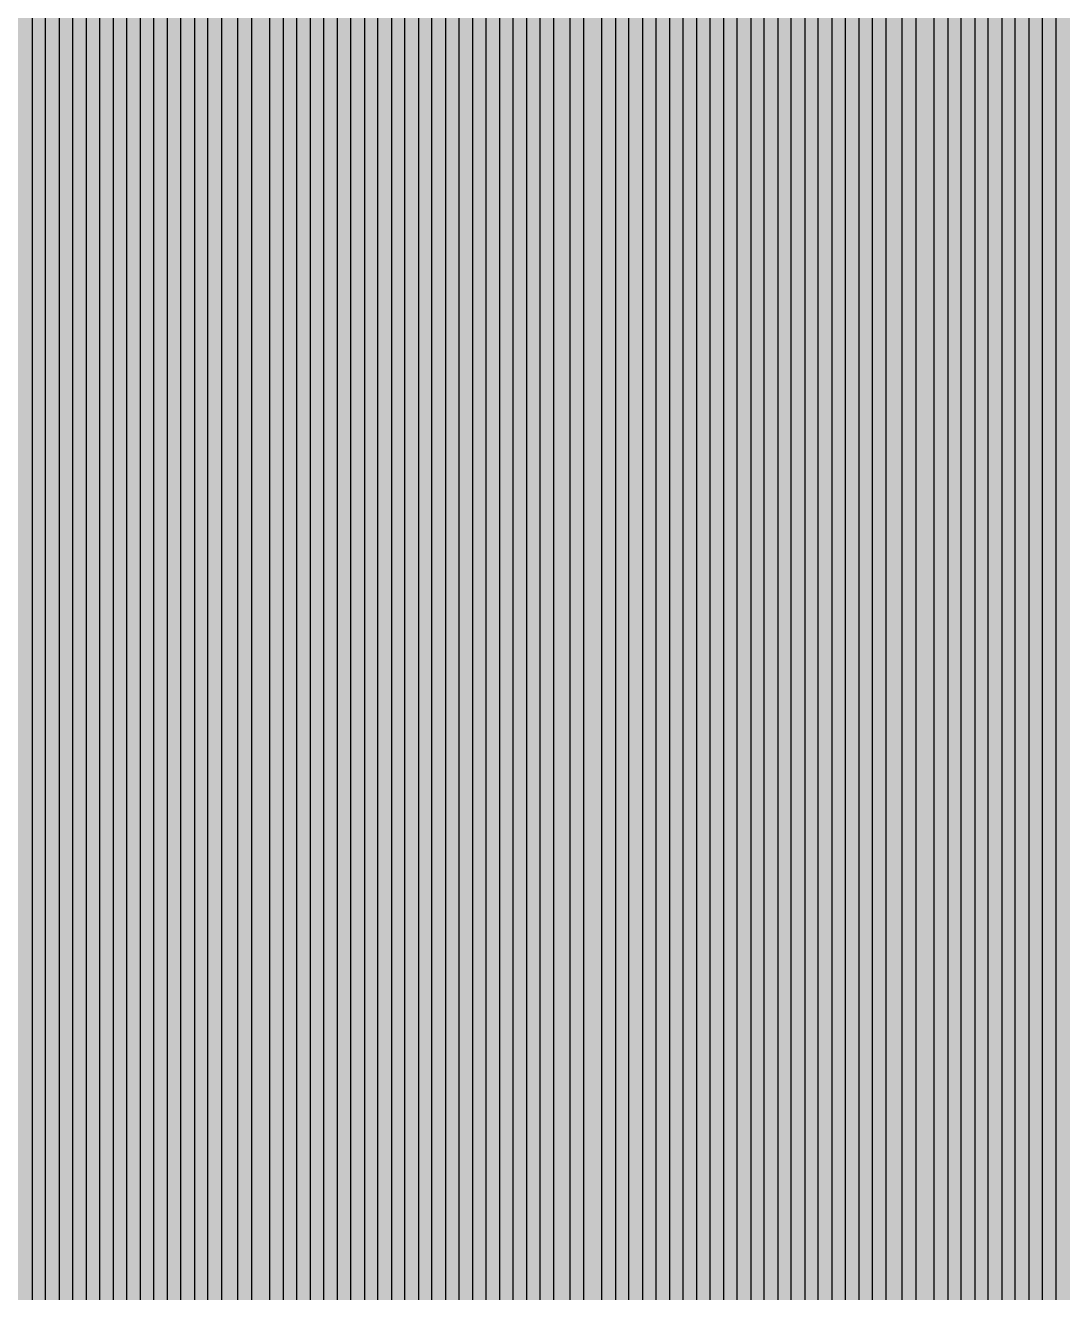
# Model space of a CAD drawing. Header units: metres. Extents: x -7220 to 10980, y -29667 to 1833.
# Drawn here: x 2679.5 to 2948, y -15228.3 to -14900.2 of the extents above; entities that cross this region are included whole.
import ezdxf

# ---------------------------------------------------------------- set-up
doc = ezdxf.new("R2010")
doc.units = ezdxf.units.M
doc.layers.add('Metal1', color=4, linetype='CONTINUOUS')
doc.layers.add('Polyimide', color=7, linetype='CONTINUOUS')

msp = doc.modelspace()

# ---------------------------------------------------------------- hatches: boundary and pattern name
at = {"layer": 'Polyimide'}
msp.add_hatch(color=7, dxfattribs=at).paths.add_polyline_path([(4099.45, -13861.55), (4142.64, -14152.77), (4214.18, -14438.35), (4313.36, -14715.55), (4439.24, -14981.69), (4590.59, -15234.21), (4765.97, -15470.68), (4963.68, -15688.82), (5181.82, -15886.53), (5418.29, -16061.91), (5670.81, -16213.26), (5936.95, -16339.14), (6214.15, -16438.32), (6499.73, -16509.85), (6790.95, -16553.05), (7085, -16567.5), (9980.38, -16567.5), (10058.79, -16571.35), (10136.45, -16582.87), (10212.6, -16601.95), (10286.52, -16628.4), (10357.49, -16661.96), (10424.83, -16702.32), (10487.89, -16749.09), (10546.06, -16801.81), (10598.78, -16859.98), (10645.55, -16923.04), (10685.91, -16990.38), (10719.48, -17061.35), (10745.93, -17135.27), (10765, -17211.43), (10776.52, -17289.08), (10780.38, -17367.5), (10780.38, -21957.3), (10741.61, -22012.91), (10705.97, -22070.59), (10673.58, -22130.14), (10644.53, -22191.39), (10618.92, -22254.16), (10596.82, -22318.25), (10578.3, -22383.46), (10563.41, -22449.6), (10552.21, -22516.46), (10544.72, -22583.84), (10540.97, -22651.53), (10540.97, -22719.32), (10544.72, -22787.01), (10552.21, -22854.38), (10563.41, -22921.24), (10578.3, -22987.38), (10596.82, -23052.6), (10618.92, -23116.68), (10644.53, -23179.45), (10673.58, -23240.71), (10705.97, -23300.26), (10741.61, -23357.93), (10780.38, -23413.54), (10780.38, -28667.5), (10776.52, -28745.91), (10765, -28823.57), (10745.93, -28899.73), (10719.48, -28973.65), (10685.91, -29044.62), (10645.55, -29111.96), (10598.78, -29175.01), (10546.06, -29233.19), (10487.89, -29285.91), (10424.83, -29332.68), (10357.49, -29373.04), (10286.52, -29406.6), (10212.6, -29433.05), (10136.45, -29452.13), (10058.79, -29463.65), (9980.38, -29467.5), (-6219.63, -29467.5), (-6298.04, -29463.65), (-6375.7, -29452.13), (-6451.85, -29433.05), (-6525.77, -29406.6), (-6596.74, -29373.04), (-6664.08, -29332.68), (-6727.14, -29285.91), (-6785.31, -29233.19), (-6838.03, -29175.01), (-6884.8, -29111.96), (-6925.16, -29044.62), (-6958.73, -28973.65), (-6985.18, -28899.73), (-7004.25, -28823.57), (-7015.77, -28745.91), (-7019.63, -28667.5), (-7019.63, -23426.32), (-6979.36, -23370.07), (-6942.33, -23311.63), (-6908.66, -23251.2), (-6878.45, -23188.96), (-6851.81, -23125.12), (-6828.81, -23059.88), (-6809.53, -22993.44), (-6794.04, -22926.02), (-6782.37, -22857.83), (-6774.57, -22789.09), (-6770.67, -22720.02), (-6770.67, -22650.84), (-6774.57, -22581.77), (-6782.37, -22513.03), (-6794.04, -22444.84), (-6809.53, -22377.42), (-6828.81, -22310.98), (-6851.81, -22245.74), (-6878.45, -22181.89), (-6908.66, -22119.66), (-6942.33, -22059.22), (-6979.36, -22000.79), (-7019.63, -21944.54), (-7019.63, -17367.5), (-7015.77, -17289.08), (-7004.25, -17211.43), (-6985.18, -17135.27), (-6958.73, -17061.35), (-6925.16, -16990.38), (-6884.8, -16923.04), (-6838.03, -16859.98), (-6785.31, -16801.81), (-6727.14, -16749.09), (-6664.08, -16702.32), (-6596.74, -16661.96), (-6525.77, -16628.4), (-6451.85, -16601.95), (-6375.7, -16582.87), (-6298.04, -16571.35), (-6219.63, -16567.5), (-3314, -16567.5), (-3019.95, -16553.05), (-2728.73, -16509.85), (-2443.15, -16438.32), (-2165.95, -16339.14), (-1899.81, -16213.26), (-1647.29, -16061.91), (-1410.82, -15886.53), (-1192.68, -15688.82), (-994.97, -15470.68), (-819.59, -15234.21), (-668.24, -14981.69), (-542.36, -14715.55), (-443.18, -14438.35), (-371.64, -14152.77), (-328.45, -13861.55), (-314, -13567.5), (-314, -13373.48), (-317.45, -13328.11), (-327.72, -13283.78), (-344.58, -13241.52), (-367.63, -13202.3), (-396.35, -13167.01), (-430.08, -13136.47), (-468.03, -13111.38), (-509.35, -13092.32), (-509.35, -13092.32), (-578.18, -13061.27), (-642.2, -13021.24), (-700.26, -12972.96), (-751.3, -12917.31), (-794.39, -12855.3), (-828.74, -12788.06), (-853.73, -12716.8), (-868.91, -12642.84), (-874, -12567.5), (-868.91, -12492.16), (-853.73, -12418.19), (-828.74, -12346.94), (-794.39, -12279.7), (-751.3, -12217.69), (-700.26, -12162.04), (-642.2, -12113.76), (-578.18, -12073.73), (-509.35, -12042.68), (-509.35, -12042.68), (-468.03, -12023.62), (-430.08, -11998.53), (-396.35, -11967.99), (-367.63, -11932.7), (-344.58, -11893.47), (-327.72, -11851.21), (-317.45, -11806.89), (-314, -11761.52), (-314, -11074.31), (-317.45, -11028.94), (-327.72, -10984.62), (-344.58, -10942.36), (-367.63, -10903.13), (-396.35, -10867.84), (-430.08, -10837.3), (-468.03, -10812.21), (-509.35, -10793.16), (-509.35, -10793.16), (-578.18, -10762.1), (-642.2, -10722.07), (-700.26, -10673.8), (-751.3, -10618.15), (-794.39, -10556.13), (-828.74, -10488.89), (-853.73, -10417.64), (-868.91, -10343.67), (-874, -10268.33), (-868.91, -10192.99), (-853.73, -10119.03), (-828.74, -10047.77), (-794.39, -9980.53), (-751.3, -9918.52), (-700.26, -9862.87), (-642.2, -9814.59), (-578.18, -9774.56), (-509.35, -9743.51), (-509.35, -9743.51), (-468.03, -9724.45), (-430.08, -9699.36), (-396.35, -9668.82), (-367.63, -9633.53), (-344.58, -9594.31), (-327.72, -9552.05), (-317.45, -9507.72), (-314, -9462.35), (-314, -8775.14), (-317.45, -8729.78), (-327.72, -8685.45), (-344.58, -8643.19), (-367.63, -8603.96), (-396.35, -8568.68), (-430.08, -8538.14), (-468.03, -8513.05), (-509.35, -8493.99), (-509.35, -8493.99), (-578.18, -8462.94), (-642.2, -8422.91), (-700.26, -8374.63), (-751.3, -8318.98), (-794.39, -8256.97), (-828.74, -8189.73), (-853.73, -8118.47), (-868.91, -8044.5), (-874, -7969.17), (-868.91, -7893.83), (-853.73, -7819.86), (-828.74, -7748.61), (-794.39, -7681.36), (-751.3, -7619.35), (-700.26, -7563.7), (-642.2, -7515.42), (-578.18, -7475.4), (-509.35, -7444.34), (-509.35, -7444.34), (-468.03, -7425.28), (-430.08, -7400.2), (-396.35, -7369.66), (-367.63, -7334.37), (-344.58, -7295.14), (-327.72, -7252.88), (-317.45, -7208.56), (-314, -7163.19), (-314, -6475.98), (-317.45, -6430.61), (-327.72, -6386.29), (-344.58, -6344.02), (-367.63, -6304.8), (-396.35, -6269.51), (-430.08, -6238.97), (-468.03, -6213.88), (-509.35, -6194.82), (-509.35, -6194.82), (-578.18, -6163.77), (-642.2, -6123.74), (-700.26, -6075.46), (-751.3, -6019.81), (-794.39, -5957.8), (-828.74, -5890.56), (-853.73, -5819.31), (-868.91, -5745.34), (-874, -5670), (-868.91, -5594.66), (-853.73, -5520.69), (-828.74, -5449.44), (-794.39, -5382.2), (-751.3, -5320.19), (-700.26, -5264.54), (-642.2, -5216.26), (-578.18, -5176.23), (-509.35, -5145.18), (-509.35, -5145.18), (-468.03, -5126.12), (-430.08, -5101.03), (-396.35, -5070.49), (-367.63, -5035.2), (-344.58, -4995.98), (-327.72, -4953.71), (-317.45, -4909.39), (-314, -4864.02), (-314, 380), (-314, 1532.5), (-269, 1532.5), (-268.78, 1525.63), (-268.1, 1518.79), (-266.98, 1512.02), (-265.42, 1505.32), (-263.43, 1498.75), (-261.01, 1492.32), (-258.17, 1486.06), (-254.93, 1480), (-251.3, 1474.17), (-247.3, 1468.58), (-242.94, 1463.27), (-238.25, 1458.25), (-233.23, 1453.56), (-227.92, 1449.2), (-222.33, 1445.2), (-216.5, 1441.57), (-210.44, 1438.33), (-204.18, 1435.49), (-197.75, 1433.07), (-191.18, 1431.08), (-184.48, 1429.52), (-177.71, 1428.4), (-170.87, 1427.72), (-164, 1427.5), (-157.13, 1427.72), (-150.29, 1428.4), (-143.52, 1429.52), (-136.82, 1431.08), (-130.25, 1433.07), (-123.82, 1435.49), (-117.56, 1438.33), (-111.5, 1441.57), (-105.67, 1445.2), (-100.08, 1449.2), (-94.77, 1453.56), (-89.75, 1458.25), (-85.06, 1463.27), (-80.7, 1468.58), (-76.7, 1474.17), (-73.07, 1480), (-69.83, 1486.06), (-66.99, 1492.32), (-64.57, 1498.75), (-62.58, 1505.32), (-61.02, 1512.02), (-59.9, 1518.79), (-59.22, 1525.63), (-59, 1532.5), (1786, 1532.5), (3835, 1532.5), (3835.21, 1539.04), (3835.86, 1545.55), (3836.92, 1552.01), (3838.41, 1558.38), (3840.31, 1564.64), (3842.61, 1570.77), (3845.31, 1576.73), (3848.4, 1582.5), (3851.85, 1588.06), (3855.66, 1593.38), (3859.82, 1598.43), (3864.29, 1603.21), (3869.07, 1607.68), (3874.12, 1611.84), (3879.44, 1615.65), (3885, 1619.1), (3890.77, 1622.19), (3896.73, 1624.89), (3902.86, 1627.19), (3909.12, 1629.09), (3915.49, 1630.58), (3921.95, 1631.64), (3928.46, 1632.29), (3935, 1632.5), (3941.54, 1632.29), (3948.05, 1631.64), (3954.51, 1630.58), (3960.88, 1629.09), (3967.14, 1627.19), (3973.27, 1624.89), (3979.23, 1622.19), (3985, 1619.1), (3990.56, 1615.65), (3995.88, 1611.84), (4000.93, 1607.68), (4005.71, 1603.21), (4010.18, 1598.43), (4014.34, 1593.38), (4018.15, 1588.06), (4021.6, 1582.5), (4024.69, 1576.73), (4027.39, 1570.77), (4029.69, 1564.64), (4031.59, 1558.38), (4033.08, 1552.01), (4034.14, 1545.55), (4034.79, 1539.04), (4035, 1532.5), (4085, 1532.5), (4085, 380), (4085, 330), (4085, -4864.02), (4088.45, -4909.39), (4098.72, -4953.71), (4115.58, -4995.98), (4138.63, -5035.2), (4167.35, -5070.49), (4201.08, -5101.03), (4239.03, -5126.12), (4280.35, -5145.18), (4280.35, -5145.18), (4349.18, -5176.23), (4413.2, -5216.26), (4471.26, -5264.54), (4522.3, -5320.19), (4565.39, -5382.2), (4599.74, -5449.44), (4624.73, -5520.69), (4639.91, -5594.66), (4645, -5670), (4639.91, -5745.34), (4624.73, -5819.31), (4599.74, -5890.56), (4565.39, -5957.8), (4522.3, -6019.81), (4471.26, -6075.46), (4413.2, -6123.74), (4349.18, -6163.77), (4280.35, -6194.82), (4239.03, -6213.88), (4201.08, -6238.97), (4167.35, -6269.51), (4138.63, -6304.8), (4115.58, -6344.02), (4098.72, -6386.29), (4088.45, -6430.61), (4085, -6475.98), (4085, -13567.5), (4099.45, -13861.55)])

# ---------------------------------------------------------------- linework, layer by layer
at = {"layer": 'Metal1'}
for points in [[(2681.25, -14889.99), (2681.25, -14912.85), (2681.25, -14935.71), (2681.25, -14958.56), (2681.25, -14981.42), (2681.25, -15004.28), (2681.25, -15027.13), (2681.25, -15049.99), (2681.25, -15072.85), (2681.25, -15095.7), (2681.25, -15118.56), (2681.25, -15141.42), (2681.25, -15164.27), (2681.25, -15187.13), (2681.25, -15209.99), (2681.25, -15232.85)], [(2684.75, -15232.85), (2684.75, -15209.99), (2684.75, -15187.13), (2684.75, -15164.27), (2684.75, -15141.42), (2684.75, -15118.56), (2684.75, -15095.7), (2684.75, -15072.85), (2684.75, -15049.99), (2684.75, -15027.13), (2684.75, -15004.28), (2684.75, -14981.42), (2684.75, -14958.56), (2684.75, -14935.71), (2684.75, -14912.85), (2684.75, -14889.99)], [(2688.25, -14889.99), (2688.25, -14912.85), (2688.25, -14935.71), (2688.25, -14958.56), (2688.25, -14981.42), (2688.25, -15004.28), (2688.25, -15027.13), (2688.25, -15049.99), (2688.25, -15072.85), (2688.25, -15095.7), (2688.25, -15118.56), (2688.25, -15141.42), (2688.25, -15164.27), (2688.25, -15187.13), (2688.25, -15209.99), (2688.25, -15232.85)], [(2691.75, -15232.85), (2691.75, -15209.99), (2691.75, -15187.13), (2691.75, -15164.27), (2691.75, -15141.42), (2691.75, -15118.56), (2691.75, -15095.7), (2691.75, -15072.85), (2691.75, -15049.99), (2691.75, -15027.13), (2691.75, -15004.28), (2691.75, -14981.42), (2691.75, -14958.56), (2691.75, -14935.71), (2691.75, -14912.85), (2691.75, -14889.99)], [(2695.25, -14889.99), (2695.25, -14912.85), (2695.25, -14935.71), (2695.25, -14958.56), (2695.25, -14981.42), (2695.25, -15004.28), (2695.25, -15027.13), (2695.25, -15049.99), (2695.25, -15072.85), (2695.25, -15095.7), (2695.25, -15118.56), (2695.25, -15141.42), (2695.25, -15164.27), (2695.25, -15187.13), (2695.25, -15209.99), (2695.25, -15232.85)], [(2698.75, -15232.85), (2698.75, -15209.99), (2698.75, -15187.13), (2698.75, -15164.27), (2698.75, -15141.42), (2698.75, -15118.56), (2698.75, -15095.7), (2698.75, -15072.85), (2698.75, -15049.99), (2698.75, -15027.13), (2698.75, -15004.28), (2698.75, -14981.42), (2698.75, -14958.56), (2698.75, -14935.71), (2698.75, -14912.85), (2698.75, -14889.99)], [(2702.25, -14889.99), (2702.25, -14912.85), (2702.25, -14935.71), (2702.25, -14958.56), (2702.25, -14981.42), (2702.25, -15004.28), (2702.25, -15027.13), (2702.25, -15049.99), (2702.25, -15072.85), (2702.25, -15095.7), (2702.25, -15118.56), (2702.25, -15141.42), (2702.25, -15164.27), (2702.25, -15187.13), (2702.25, -15209.99), (2702.25, -15232.85)], [(2705.75, -15232.85), (2705.75, -15209.99), (2705.75, -15187.13), (2705.75, -15164.27), (2705.75, -15141.42), (2705.75, -15118.56), (2705.75, -15095.7), (2705.75, -15072.85), (2705.75, -15049.99), (2705.75, -15027.13), (2705.75, -15004.28), (2705.75, -14981.42), (2705.75, -14958.56), (2705.75, -14935.71), (2705.75, -14912.85), (2705.75, -14889.99)], [(2709.25, -14889.99), (2709.25, -14912.85), (2709.25, -14935.71), (2709.25, -14958.56), (2709.25, -14981.42), (2709.25, -15004.28), (2709.25, -15027.13), (2709.25, -15049.99), (2709.25, -15072.85), (2709.25, -15095.7), (2709.25, -15118.56), (2709.25, -15141.42), (2709.25, -15164.27), (2709.25, -15187.13), (2709.25, -15209.99), (2709.25, -15232.85)], [(2712.75, -15232.85), (2712.75, -15209.99), (2712.75, -15187.13), (2712.75, -15164.27), (2712.75, -15141.42), (2712.75, -15118.56), (2712.75, -15095.7), (2712.75, -15072.85), (2712.75, -15049.99), (2712.75, -15027.13), (2712.75, -15004.28), (2712.75, -14981.42), (2712.75, -14958.56), (2712.75, -14935.71), (2712.75, -14912.85), (2712.75, -14889.99)], [(2716.25, -14889.99), (2716.25, -14912.85), (2716.25, -14935.71), (2716.25, -14958.56), (2716.25, -14981.42), (2716.25, -15004.28), (2716.25, -15027.13), (2716.25, -15049.99), (2716.25, -15072.85), (2716.25, -15095.7), (2716.25, -15118.56), (2716.25, -15141.42), (2716.25, -15164.27), (2716.25, -15187.13), (2716.25, -15209.99), (2716.25, -15232.85)], [(2719.75, -15232.85), (2719.75, -15209.99), (2719.75, -15187.13), (2719.75, -15164.27), (2719.75, -15141.42), (2719.75, -15118.56), (2719.75, -15095.7), (2719.75, -15072.85), (2719.75, -15049.99), (2719.75, -15027.13), (2719.75, -15004.28), (2719.75, -14981.42), (2719.75, -14958.56), (2719.75, -14935.71), (2719.75, -14912.85), (2719.75, -14889.99)], [(2723.25, -14889.99), (2723.25, -14912.85), (2723.25, -14935.71), (2723.25, -14958.56), (2723.25, -14981.42), (2723.25, -15004.28), (2723.25, -15027.13), (2723.25, -15049.99), (2723.25, -15072.85), (2723.25, -15095.7), (2723.25, -15118.56), (2723.25, -15141.42), (2723.25, -15164.27), (2723.25, -15187.13), (2723.25, -15209.99), (2723.25, -15232.85)], [(2726.75, -15232.85), (2726.75, -15209.99), (2726.75, -15187.13), (2726.75, -15164.27), (2726.75, -15141.42), (2726.75, -15118.56), (2726.75, -15095.7), (2726.75, -15072.85), (2726.75, -15049.99), (2726.75, -15027.13), (2726.75, -15004.28), (2726.75, -14981.42), (2726.75, -14958.56), (2726.75, -14935.71), (2726.75, -14912.85), (2726.75, -14889.99)], [(2730.25, -14889.99), (2730.25, -14912.85), (2730.25, -14935.71), (2730.25, -14958.56), (2730.25, -14981.42), (2730.25, -15004.28), (2730.25, -15027.13), (2730.25, -15049.99), (2730.25, -15072.85), (2730.25, -15095.7), (2730.25, -15118.56), (2730.25, -15141.42), (2730.25, -15164.27), (2730.25, -15187.13), (2730.25, -15209.99), (2730.25, -15232.85)], [(2734.5, -15232.85), (2734.5, -15209.99), (2734.5, -15187.13), (2734.5, -15164.27), (2734.5, -15141.42), (2734.5, -15118.56), (2734.5, -15095.7), (2734.5, -15072.85), (2734.5, -15049.99), (2734.5, -15027.13), (2734.5, -15004.28), (2734.5, -14981.42), (2734.5, -14958.56), (2734.5, -14935.71), (2734.5, -14912.85), (2734.5, -14889.99)], [(2738, -14889.99), (2738, -14912.85), (2738, -14935.71), (2738, -14958.56), (2738, -14981.42), (2738, -15004.28), (2738, -15027.13), (2738, -15049.99), (2738, -15072.85), (2738, -15095.7), (2738, -15118.56), (2738, -15141.42), (2738, -15164.27), (2738, -15187.13), (2738, -15209.99), (2738, -15232.85)], [(2742.75, -15232.85), (2742.75, -15209.99), (2742.75, -15187.13), (2742.75, -15164.27), (2742.75, -15141.42), (2742.75, -15118.56), (2742.75, -15095.7), (2742.75, -15072.85), (2742.75, -15049.99), (2742.75, -15027.13), (2742.75, -15004.28), (2742.75, -14981.42), (2742.75, -14958.56), (2742.75, -14935.71), (2742.75, -14912.85), (2742.75, -14889.99)], [(2746.25, -14889.99), (2746.25, -14912.85), (2746.25, -14935.71), (2746.25, -14958.56), (2746.25, -14981.42), (2746.25, -15004.28), (2746.25, -15027.13), (2746.25, -15049.99), (2746.25, -15072.85), (2746.25, -15095.7), (2746.25, -15118.56), (2746.25, -15141.42), (2746.25, -15164.27), (2746.25, -15187.13), (2746.25, -15209.99), (2746.25, -15232.85)], [(2749.75, -15232.85), (2749.75, -15209.99), (2749.75, -15187.13), (2749.75, -15164.27), (2749.75, -15141.42), (2749.75, -15118.56), (2749.75, -15095.7), (2749.75, -15072.85), (2749.75, -15049.99), (2749.75, -15027.13), (2749.75, -15004.28), (2749.75, -14981.42), (2749.75, -14958.56), (2749.75, -14935.71), (2749.75, -14912.85), (2749.75, -14889.99)], [(2753.25, -14889.99), (2753.25, -14912.85), (2753.25, -14935.71), (2753.25, -14958.56), (2753.25, -14981.42), (2753.25, -15004.28), (2753.25, -15027.13), (2753.25, -15049.99), (2753.25, -15072.85), (2753.25, -15095.7), (2753.25, -15118.56), (2753.25, -15141.42), (2753.25, -15164.27), (2753.25, -15187.13), (2753.25, -15209.99), (2753.25, -15232.85)], [(2756.75, -15232.85), (2756.75, -15209.99), (2756.75, -15187.13), (2756.75, -15164.27), (2756.75, -15141.42), (2756.75, -15118.56), (2756.75, -15095.7), (2756.75, -15072.85), (2756.75, -15049.99), (2756.75, -15027.13), (2756.75, -15004.28), (2756.75, -14981.42), (2756.75, -14958.56), (2756.75, -14935.71), (2756.75, -14912.85), (2756.75, -14889.99)], [(2760.25, -14889.99), (2760.25, -14912.85), (2760.25, -14935.71), (2760.25, -14958.56), (2760.25, -14981.42), (2760.25, -15004.28), (2760.25, -15027.13), (2760.25, -15049.99), (2760.25, -15072.85), (2760.25, -15095.7), (2760.25, -15118.56), (2760.25, -15141.42), (2760.25, -15164.27), (2760.25, -15187.13), (2760.25, -15209.99), (2760.25, -15232.85)], [(2763.75, -15232.85), (2763.75, -15209.99), (2763.75, -15187.13), (2763.75, -15164.27), (2763.75, -15141.42), (2763.75, -15118.56), (2763.75, -15095.7), (2763.75, -15072.85), (2763.75, -15049.99), (2763.75, -15027.13), (2763.75, -15004.28), (2763.75, -14981.42), (2763.75, -14958.56), (2763.75, -14935.71), (2763.75, -14912.85), (2763.75, -14889.99)], [(2767.25, -14889.99), (2767.25, -14912.85), (2767.25, -14935.71), (2767.25, -14958.56), (2767.25, -14981.42), (2767.25, -15004.28), (2767.25, -15027.13), (2767.25, -15049.99), (2767.25, -15072.85), (2767.25, -15095.7), (2767.25, -15118.56), (2767.25, -15141.42), (2767.25, -15164.27), (2767.25, -15187.13), (2767.25, -15209.99), (2767.25, -15232.85)], [(2770.75, -15232.85), (2770.75, -15209.99), (2770.75, -15187.13), (2770.75, -15164.27), (2770.75, -15141.42), (2770.75, -15118.56), (2770.75, -15095.7), (2770.75, -15072.85), (2770.75, -15049.99), (2770.75, -15027.13), (2770.75, -15004.28), (2770.75, -14981.42), (2770.75, -14958.56), (2770.75, -14935.71), (2770.75, -14912.85), (2770.75, -14889.99)], [(2774.25, -14889.99), (2774.25, -14912.85), (2774.25, -14935.71), (2774.25, -14958.56), (2774.25, -14981.42), (2774.25, -15004.28), (2774.25, -15027.13), (2774.25, -15049.99), (2774.25, -15072.85), (2774.25, -15095.7), (2774.25, -15118.56), (2774.25, -15141.42), (2774.25, -15164.27), (2774.25, -15187.13), (2774.25, -15209.99), (2774.25, -15232.85)], [(2777.75, -15232.85), (2777.75, -15209.99), (2777.75, -15187.13), (2777.75, -15164.27), (2777.75, -15141.42), (2777.75, -15118.56), (2777.75, -15095.7), (2777.75, -15072.85), (2777.75, -15049.99), (2777.75, -15027.13), (2777.75, -15004.28), (2777.75, -14981.42), (2777.75, -14958.56), (2777.75, -14935.71), (2777.75, -14912.85), (2777.75, -14889.99)], [(2781.25, -14889.99), (2781.25, -14912.85), (2781.25, -14935.71), (2781.25, -14958.56), (2781.25, -14981.42), (2781.25, -15004.28), (2781.25, -15027.13), (2781.25, -15049.99), (2781.25, -15072.85), (2781.25, -15095.7), (2781.25, -15118.56), (2781.25, -15141.42), (2781.25, -15164.27), (2781.25, -15187.13), (2781.25, -15209.99), (2781.25, -15232.85)], [(2784.75, -15232.85), (2784.75, -15209.99), (2784.75, -15187.13), (2784.75, -15164.27), (2784.75, -15141.42), (2784.75, -15118.56), (2784.75, -15095.7), (2784.75, -15072.85), (2784.75, -15049.99), (2784.75, -15027.13), (2784.75, -15004.28), (2784.75, -14981.42), (2784.75, -14958.56), (2784.75, -14935.71), (2784.75, -14912.85), (2784.75, -14889.99)], [(2788.25, -14889.99), (2788.25, -14912.85), (2788.25, -14935.71), (2788.25, -14958.56), (2788.25, -14981.42), (2788.25, -15004.28), (2788.25, -15027.13), (2788.25, -15049.99), (2788.25, -15072.85), (2788.25, -15095.7), (2788.25, -15118.56), (2788.25, -15141.42), (2788.25, -15164.27), (2788.25, -15187.13), (2788.25, -15209.99), (2788.25, -15232.85)], [(2791.75, -15232.85), (2791.75, -15209.99), (2791.75, -15187.13), (2791.75, -15164.27), (2791.75, -15141.42), (2791.75, -15118.56), (2791.75, -15095.7), (2791.75, -15072.85), (2791.75, -15049.99), (2791.75, -15027.13), (2791.75, -15004.28), (2791.75, -14981.42), (2791.75, -14958.56), (2791.75, -14935.71), (2791.75, -14912.85), (2791.75, -14889.99)], [(2795.25, -14889.99), (2795.25, -14912.85), (2795.25, -14935.71), (2795.25, -14958.56), (2795.25, -14981.42), (2795.25, -15004.28), (2795.25, -15027.13), (2795.25, -15049.99), (2795.25, -15072.85), (2795.25, -15095.7), (2795.25, -15118.56), (2795.25, -15141.42), (2795.25, -15164.27), (2795.25, -15187.13), (2795.25, -15209.99), (2795.25, -15232.85)], [(2798.75, -15232.85), (2798.75, -15209.99), (2798.75, -15187.13), (2798.75, -15164.27), (2798.75, -15141.42), (2798.75, -15118.56), (2798.75, -15095.7), (2798.75, -15072.85), (2798.75, -15049.99), (2798.75, -15027.13), (2798.75, -15004.28), (2798.75, -14981.42), (2798.75, -14958.56), (2798.75, -14935.71), (2798.75, -14912.85), (2798.75, -14889.99)], [(2802.25, -14889.99), (2802.25, -14912.85), (2802.25, -14935.71), (2802.25, -14958.56), (2802.25, -14981.42), (2802.25, -15004.28), (2802.25, -15027.13), (2802.25, -15049.99), (2802.25, -15072.85), (2802.25, -15095.7), (2802.25, -15118.56), (2802.25, -15141.42), (2802.25, -15164.27), (2802.25, -15187.13), (2802.25, -15209.99), (2802.25, -15232.85)], [(2805.75, -15232.85), (2805.75, -15209.99), (2805.75, -15187.13), (2805.75, -15164.27), (2805.75, -15141.42), (2805.75, -15118.56), (2805.75, -15095.7), (2805.75, -15072.85), (2805.75, -15049.99), (2805.75, -15027.13), (2805.75, -15004.28), (2805.75, -14981.42), (2805.75, -14958.56), (2805.75, -14935.71), (2805.75, -14912.85), (2805.75, -14889.99)], [(2809.25, -14889.99), (2809.25, -14912.85), (2809.25, -14935.71), (2809.25, -14958.56), (2809.25, -14981.42), (2809.25, -15004.28), (2809.25, -15027.13), (2809.25, -15049.99), (2809.25, -15072.85), (2809.25, -15095.7), (2809.25, -15118.56), (2809.25, -15141.42), (2809.25, -15164.27), (2809.25, -15187.13), (2809.25, -15209.99), (2809.25, -15232.85)], [(2812.75, -15232.85), (2812.75, -15209.99), (2812.75, -15187.13), (2812.75, -15164.27), (2812.75, -15141.42), (2812.75, -15118.56), (2812.75, -15095.7), (2812.75, -15072.85), (2812.75, -15049.99), (2812.75, -15027.13), (2812.75, -15004.28), (2812.75, -14981.42), (2812.75, -14958.56), (2812.75, -14935.71), (2812.75, -14912.85), (2812.75, -14889.99)], [(2816.25, -14889.99), (2816.25, -14912.85), (2816.25, -14935.71), (2816.25, -14958.56), (2816.25, -14981.42), (2816.25, -15004.28), (2816.25, -15027.13), (2816.25, -15049.99), (2816.25, -15072.85), (2816.25, -15095.7), (2816.25, -15118.56), (2816.25, -15141.42), (2816.25, -15164.27), (2816.25, -15187.13), (2816.25, -15209.99), (2816.25, -15232.85)], [(2820.5, -15232.85), (2820.5, -15209.99), (2820.5, -15187.13), (2820.5, -15164.27), (2820.5, -15141.42), (2820.5, -15118.56), (2820.5, -15095.7), (2820.5, -15072.85), (2820.5, -15049.99), (2820.5, -15027.13), (2820.5, -15004.28), (2820.5, -14981.42), (2820.5, -14958.56), (2820.5, -14935.71), (2820.5, -14912.85), (2820.5, -14889.99)], [(2824, -14889.99), (2824, -14912.85), (2824, -14935.71), (2824, -14958.56), (2824, -14981.42), (2824, -15004.28), (2824, -15027.13), (2824, -15049.99), (2824, -15072.85), (2824, -15095.7), (2824, -15118.56), (2824, -15141.42), (2824, -15164.27), (2824, -15187.13), (2824, -15209.99), (2824, -15232.85)], [(2828.75, -15232.85), (2828.75, -15209.99), (2828.75, -15187.13), (2828.75, -15164.27), (2828.75, -15141.42), (2828.75, -15118.56), (2828.75, -15095.7), (2828.75, -15072.85), (2828.75, -15049.99), (2828.75, -15027.13), (2828.75, -15004.28), (2828.75, -14981.42), (2828.75, -14958.56), (2828.75, -14935.71), (2828.75, -14912.85), (2828.75, -14889.99)], [(2832.25, -14889.99), (2832.25, -14912.85), (2832.25, -14935.71), (2832.25, -14958.56), (2832.25, -14981.42), (2832.25, -15004.28), (2832.25, -15027.13), (2832.25, -15049.99), (2832.25, -15072.85), (2832.25, -15095.7), (2832.25, -15118.56), (2832.25, -15141.42), (2832.25, -15164.27), (2832.25, -15187.13), (2832.25, -15209.99), (2832.25, -15232.85)], [(2835.75, -15232.85), (2835.75, -15209.99), (2835.75, -15187.13), (2835.75, -15164.27), (2835.75, -15141.42), (2835.75, -15118.56), (2835.75, -15095.7), (2835.75, -15072.85), (2835.75, -15049.99), (2835.75, -15027.13), (2835.75, -15004.28), (2835.75, -14981.42), (2835.75, -14958.56), (2835.75, -14935.71), (2835.75, -14912.85), (2835.75, -14889.99)], [(2839.25, -14889.99), (2839.25, -14912.85), (2839.25, -14935.71), (2839.25, -14958.56), (2839.25, -14981.42), (2839.25, -15004.28), (2839.25, -15027.13), (2839.25, -15049.99), (2839.25, -15072.85), (2839.25, -15095.7), (2839.25, -15118.56), (2839.25, -15141.42), (2839.25, -15164.27), (2839.25, -15187.13), (2839.25, -15209.99), (2839.25, -15232.85)], [(2842.75, -15232.85), (2842.75, -15209.99), (2842.75, -15187.13), (2842.75, -15164.27), (2842.75, -15141.42), (2842.75, -15118.56), (2842.75, -15095.7), (2842.75, -15072.85), (2842.75, -15049.99), (2842.75, -15027.13), (2842.75, -15004.28), (2842.75, -14981.42), (2842.75, -14958.56), (2842.75, -14935.71), (2842.75, -14912.85), (2842.75, -14889.99)], [(2846.25, -14889.99), (2846.25, -14912.85), (2846.25, -14935.71), (2846.25, -14958.56), (2846.25, -14981.42), (2846.25, -15004.28), (2846.25, -15027.13), (2846.25, -15049.99), (2846.25, -15072.85), (2846.25, -15095.7), (2846.25, -15118.56), (2846.25, -15141.42), (2846.25, -15164.27), (2846.25, -15187.13), (2846.25, -15209.99), (2846.25, -15232.85)], [(2849.75, -15232.85), (2849.75, -15209.99), (2849.75, -15187.13), (2849.75, -15164.27), (2849.75, -15141.42), (2849.75, -15118.56), (2849.75, -15095.7), (2849.75, -15072.85), (2849.75, -15049.99), (2849.75, -15027.13), (2849.75, -15004.28), (2849.75, -14981.42), (2849.75, -14958.56), (2849.75, -14935.71), (2849.75, -14912.85), (2849.75, -14889.99)], [(2853.25, -14889.99), (2853.25, -14912.85), (2853.25, -14935.71), (2853.25, -14958.56), (2853.25, -14981.42), (2853.25, -15004.28), (2853.25, -15027.13), (2853.25, -15049.99), (2853.25, -15072.85), (2853.25, -15095.7), (2853.25, -15118.56), (2853.25, -15141.42), (2853.25, -15164.27), (2853.25, -15187.13), (2853.25, -15209.99), (2853.25, -15232.85)], [(2856.75, -15232.85), (2856.75, -15209.99), (2856.75, -15187.13), (2856.75, -15164.27), (2856.75, -15141.42), (2856.75, -15118.56), (2856.75, -15095.7), (2856.75, -15072.85), (2856.75, -15049.99), (2856.75, -15027.13), (2856.75, -15004.28), (2856.75, -14981.42), (2856.75, -14958.56), (2856.75, -14935.71), (2856.75, -14912.85), (2856.75, -14889.99)], [(2860.25, -14889.99), (2860.25, -14912.85), (2860.25, -14935.71), (2860.25, -14958.56), (2860.25, -14981.42), (2860.25, -15004.28), (2860.25, -15027.13), (2860.25, -15049.99), (2860.25, -15072.85), (2860.25, -15095.7), (2860.25, -15118.56), (2860.25, -15141.42), (2860.25, -15164.27), (2860.25, -15187.13), (2860.25, -15209.99), (2860.25, -15232.85)], [(2863.75, -15232.85), (2863.75, -15209.99), (2863.75, -15187.13), (2863.75, -15164.27), (2863.75, -15141.42), (2863.75, -15118.56), (2863.75, -15095.7), (2863.75, -15072.85), (2863.75, -15049.99), (2863.75, -15027.13), (2863.75, -15004.28), (2863.75, -14981.42), (2863.75, -14958.56), (2863.75, -14935.71), (2863.75, -14912.85), (2863.75, -14889.99)], [(2867.25, -14889.99), (2867.25, -14912.85), (2867.25, -14935.71), (2867.25, -14958.56), (2867.25, -14981.42), (2867.25, -15004.28), (2867.25, -15027.13), (2867.25, -15049.99), (2867.25, -15072.85), (2867.25, -15095.7), (2867.25, -15118.56), (2867.25, -15141.42), (2867.25, -15164.27), (2867.25, -15187.13), (2867.25, -15209.99), (2867.25, -15232.85)], [(2870.75, -15232.85), (2870.75, -15209.99), (2870.75, -15187.13), (2870.75, -15164.27), (2870.75, -15141.42), (2870.75, -15118.56), (2870.75, -15095.7), (2870.75, -15072.85), (2870.75, -15049.99), (2870.75, -15027.13), (2870.75, -15004.28), (2870.75, -14981.42), (2870.75, -14958.56), (2870.75, -14935.71), (2870.75, -14912.85), (2870.75, -14889.99)], [(2874.25, -14889.99), (2874.25, -14912.85), (2874.25, -14935.71), (2874.25, -14958.56), (2874.25, -14981.42), (2874.25, -15004.28), (2874.25, -15027.13), (2874.25, -15049.99), (2874.25, -15072.85), (2874.25, -15095.7), (2874.25, -15118.56), (2874.25, -15141.42), (2874.25, -15164.27), (2874.25, -15187.13), (2874.25, -15209.99), (2874.25, -15232.85)], [(2877.75, -15232.85), (2877.75, -15209.99), (2877.75, -15187.13), (2877.75, -15164.27), (2877.75, -15141.42), (2877.75, -15118.56), (2877.75, -15095.7), (2877.75, -15072.85), (2877.75, -15049.99), (2877.75, -15027.13), (2877.75, -15004.28), (2877.75, -14981.42), (2877.75, -14958.56), (2877.75, -14935.71), (2877.75, -14912.85), (2877.75, -14889.99)], [(2881.25, -14889.99), (2881.25, -14912.85), (2881.25, -14935.71), (2881.25, -14958.56), (2881.25, -14981.42), (2881.25, -15004.28), (2881.25, -15027.13), (2881.25, -15049.99), (2881.25, -15072.85), (2881.25, -15095.7), (2881.25, -15118.56), (2881.25, -15141.42), (2881.25, -15164.27), (2881.25, -15187.13), (2881.25, -15209.99), (2881.25, -15232.85)], [(2884.75, -15232.85), (2884.75, -15209.99), (2884.75, -15187.13), (2884.75, -15164.27), (2884.75, -15141.42), (2884.75, -15118.56), (2884.75, -15095.7), (2884.75, -15072.85), (2884.75, -15049.99), (2884.75, -15027.13), (2884.75, -15004.28), (2884.75, -14981.42), (2884.75, -14958.56), (2884.75, -14935.71), (2884.75, -14912.85), (2884.75, -14889.99)], [(2888.25, -14889.99), (2888.25, -14912.85), (2888.25, -14935.71), (2888.25, -14958.56), (2888.25, -14981.42), (2888.25, -15004.28), (2888.25, -15027.13), (2888.25, -15049.99), (2888.25, -15072.85), (2888.25, -15095.7), (2888.25, -15118.56), (2888.25, -15141.42), (2888.25, -15164.27), (2888.25, -15187.13), (2888.25, -15209.99), (2888.25, -15232.85)], [(2891.75, -15232.85), (2891.75, -15209.99), (2891.75, -15187.13), (2891.75, -15164.27), (2891.75, -15141.42), (2891.75, -15118.56), (2891.75, -15095.7), (2891.75, -15072.85), (2891.75, -15049.99), (2891.75, -15027.13), (2891.75, -15004.28), (2891.75, -14981.42), (2891.75, -14958.56), (2891.75, -14935.71), (2891.75, -14912.85), (2891.75, -14889.99)], [(2895.25, -14889.99), (2895.25, -14912.85), (2895.25, -14935.71), (2895.25, -14958.56), (2895.25, -14981.42), (2895.25, -15004.28), (2895.25, -15027.13), (2895.25, -15049.99), (2895.25, -15072.85), (2895.25, -15095.7), (2895.25, -15118.56), (2895.25, -15141.42), (2895.25, -15164.27), (2895.25, -15187.13), (2895.25, -15209.99), (2895.25, -15232.85)], [(2898.75, -15232.85), (2898.75, -15209.99), (2898.75, -15187.13), (2898.75, -15164.27), (2898.75, -15141.42), (2898.75, -15118.56), (2898.75, -15095.7), (2898.75, -15072.85), (2898.75, -15049.99), (2898.75, -15027.13), (2898.75, -15004.28), (2898.75, -14981.42), (2898.75, -14958.56), (2898.75, -14935.71), (2898.75, -14912.85), (2898.75, -14889.99)], [(2902.25, -14889.99), (2902.25, -14912.85), (2902.25, -14935.71), (2902.25, -14958.56), (2902.25, -14981.42), (2902.25, -15004.28), (2902.25, -15027.13), (2902.25, -15049.99), (2902.25, -15072.85), (2902.25, -15095.7), (2902.25, -15118.56), (2902.25, -15141.42), (2902.25, -15164.27), (2902.25, -15187.13), (2902.25, -15209.99), (2902.25, -15232.85)], [(2906.5, -15232.85), (2906.5, -15209.99), (2906.5, -15187.13), (2906.5, -15164.27), (2906.5, -15141.42), (2906.5, -15118.56), (2906.5, -15095.7), (2906.5, -15072.85), (2906.5, -15049.99), (2906.5, -15027.13), (2906.5, -15004.28), (2906.5, -14981.42), (2906.5, -14958.56), (2906.5, -14935.71), (2906.5, -14912.85), (2906.5, -14889.99)], [(2910, -14889.99), (2910, -14912.85), (2910, -14935.71), (2910, -14958.56), (2910, -14981.42), (2910, -15004.28), (2910, -15027.13), (2910, -15049.99), (2910, -15072.85), (2910, -15095.7), (2910, -15118.56), (2910, -15141.42), (2910, -15164.27), (2910, -15187.13), (2910, -15209.99), (2910, -15232.85)], [(2914.75, -15232.85), (2914.75, -15209.99), (2914.75, -15187.13), (2914.75, -15164.27), (2914.75, -15141.42), (2914.75, -15118.56), (2914.75, -15095.7), (2914.75, -15072.85), (2914.75, -15049.99), (2914.75, -15027.13), (2914.75, -15004.28), (2914.75, -14981.42), (2914.75, -14958.56), (2914.75, -14935.71), (2914.75, -14912.85), (2914.75, -14889.99)], [(2918.25, -14889.99), (2918.25, -14912.85), (2918.25, -14935.71), (2918.25, -14958.56), (2918.25, -14981.42), (2918.25, -15004.28), (2918.25, -15027.13), (2918.25, -15049.99), (2918.25, -15072.85), (2918.25, -15095.7), (2918.25, -15118.56), (2918.25, -15141.42), (2918.25, -15164.27), (2918.25, -15187.13), (2918.25, -15209.99), (2918.25, -15232.85)], [(2921.75, -15232.85), (2921.75, -15209.99), (2921.75, -15187.13), (2921.75, -15164.27), (2921.75, -15141.42), (2921.75, -15118.56), (2921.75, -15095.7), (2921.75, -15072.85), (2921.75, -15049.99), (2921.75, -15027.13), (2921.75, -15004.28), (2921.75, -14981.42), (2921.75, -14958.56), (2921.75, -14935.71), (2921.75, -14912.85), (2921.75, -14889.99)], [(2925.25, -14889.99), (2925.25, -14912.85), (2925.25, -14935.71), (2925.25, -14958.56), (2925.25, -14981.42), (2925.25, -15004.28), (2925.25, -15027.13), (2925.25, -15049.99), (2925.25, -15072.85), (2925.25, -15095.7), (2925.25, -15118.56), (2925.25, -15141.42), (2925.25, -15164.27), (2925.25, -15187.13), (2925.25, -15209.99), (2925.25, -15232.85)], [(2928.75, -15232.85), (2928.75, -15209.99), (2928.75, -15187.13), (2928.75, -15164.27), (2928.75, -15141.42), (2928.75, -15118.56), (2928.75, -15095.7), (2928.75, -15072.85), (2928.75, -15049.99), (2928.75, -15027.13), (2928.75, -15004.28), (2928.75, -14981.42), (2928.75, -14958.56), (2928.75, -14935.71), (2928.75, -14912.85), (2928.75, -14889.99)], [(2932.25, -14889.99), (2932.25, -14912.85), (2932.25, -14935.71), (2932.25, -14958.56), (2932.25, -14981.42), (2932.25, -15004.28), (2932.25, -15027.13), (2932.25, -15049.99), (2932.25, -15072.85), (2932.25, -15095.7), (2932.25, -15118.56), (2932.25, -15141.42), (2932.25, -15164.27), (2932.25, -15187.13), (2932.25, -15209.99), (2932.25, -15232.85)], [(2935.75, -15232.85), (2935.75, -15209.99), (2935.75, -15187.13), (2935.75, -15164.27), (2935.75, -15141.42), (2935.75, -15118.56), (2935.75, -15095.7), (2935.75, -15072.85), (2935.75, -15049.99), (2935.75, -15027.13), (2935.75, -15004.28), (2935.75, -14981.42), (2935.75, -14958.56), (2935.75, -14935.71), (2935.75, -14912.85), (2935.75, -14889.99)], [(2939.25, -14889.99), (2939.25, -14912.85), (2939.25, -14935.71), (2939.25, -14958.56), (2939.25, -14981.42), (2939.25, -15004.28), (2939.25, -15027.13), (2939.25, -15049.99), (2939.25, -15072.85), (2939.25, -15095.7), (2939.25, -15118.56), (2939.25, -15141.42), (2939.25, -15164.27), (2939.25, -15187.13), (2939.25, -15209.99), (2939.25, -15232.85)], [(2942.75, -15232.85), (2942.75, -15209.99), (2942.75, -15187.13), (2942.75, -15164.27), (2942.75, -15141.42), (2942.75, -15118.56), (2942.75, -15095.7), (2942.75, -15072.85), (2942.75, -15049.99), (2942.75, -15027.13), (2942.75, -15004.28), (2942.75, -14981.42), (2942.75, -14958.56), (2942.75, -14935.71), (2942.75, -14912.85), (2942.75, -14889.99)], [(2946.25, -14889.99), (2946.25, -14912.85), (2946.25, -14935.71), (2946.25, -14958.56), (2946.25, -14981.42), (2946.25, -15004.28), (2946.25, -15027.13), (2946.25, -15049.99), (2946.25, -15072.85), (2946.25, -15095.7), (2946.25, -15118.56), (2946.25, -15141.42), (2946.25, -15164.27), (2946.25, -15187.13), (2946.25, -15209.99), (2946.25, -15232.85)]]:
    msp.add_lwpolyline(points, dxfattribs=at)

doc.saveas('drawing.dxf')
